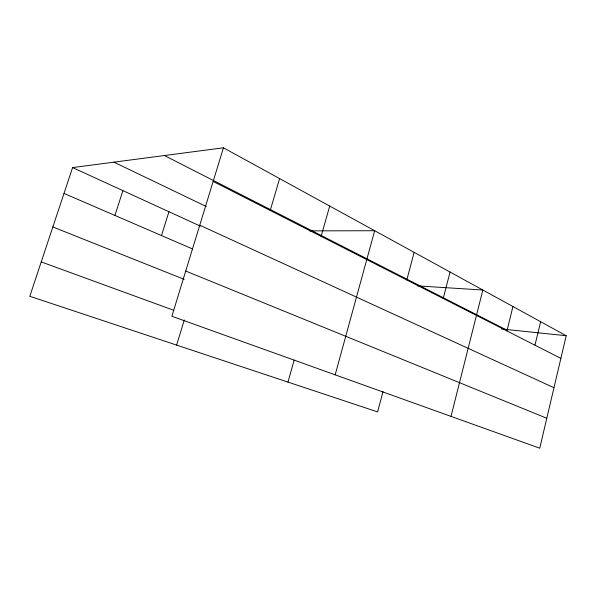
<?xml version="1.0" encoding="UTF-8"?>
<svg xmlns="http://www.w3.org/2000/svg" width="596" height="596" viewBox="0 0 596 596"><rect width="100%" height="100%" fill="white"/><g stroke="black" fill="none" stroke-linecap="round" stroke-linejoin="round"><path stroke-width="0.89" d="M566.2 335.727L539.745 448.207L171.879 316.267L223.448 147.793L566.2 335.727L501.69 329.007M534.977 345.203L540.624 321.706M506.935 330.936L512.94 306.523M451.008 416.388L482.849 290.029L417.714 285.901M443.208 298.507L450.055 272.044M383.005 391.55L377.611 411.903L29.8 296.286L72.593 167.58L223.448 147.793M406.8 279.978L414.153 252.361M335.168 374.839L374.683 230.719L309.406 230.875M321.11 236.374L329.707 206.052M287.957 382.096L294.163 360.088M270.219 210.477L279.599 178.584M176.632 345.099L184.276 319.933M161.501 235.562L168.944 211.722M114.916 215.432L122.903 190.631M41.228 261.92L173.764 310.307M52.85 226.949L184.194 279.353M185.721 271.046L546.785 418.25M63.996 193.432L192.538 248.972M199.749 225.214L553.975 387.713M72.593 167.58L200.249 226.063M113.94 162.157L206.32 206.536M164.436 155.534L505.371 329.387M213.145 181.43L560.873 358.382"/></g></svg>
